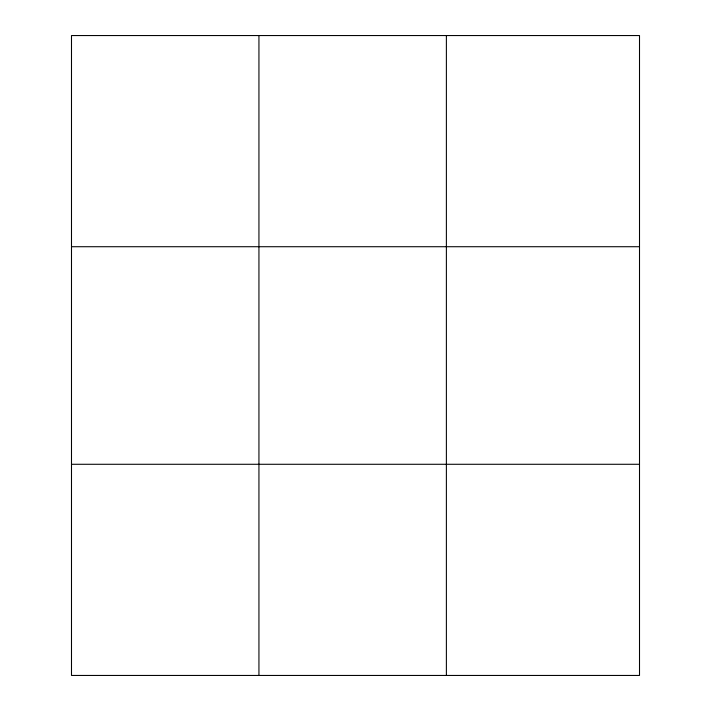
<?xml version="1.0" encoding="UTF-8"?>
<svg xmlns="http://www.w3.org/2000/svg" width="711" height="711" viewBox="0 0 711 711"><rect width="100%" height="100%" fill="white"/><g stroke="black" fill="none" stroke-linecap="round" stroke-linejoin="round"><path stroke-width="1.07" d="M258.937 675.45L258.937 35.55M446.384 675.45L446.384 35.55M71.491 246.717L639.509 246.717M71.491 464.283L639.509 464.283M639.509 569.867L639.509 675.45L71.491 675.45L71.491 35.55L639.509 35.55L639.509 569.867"/></g></svg>
